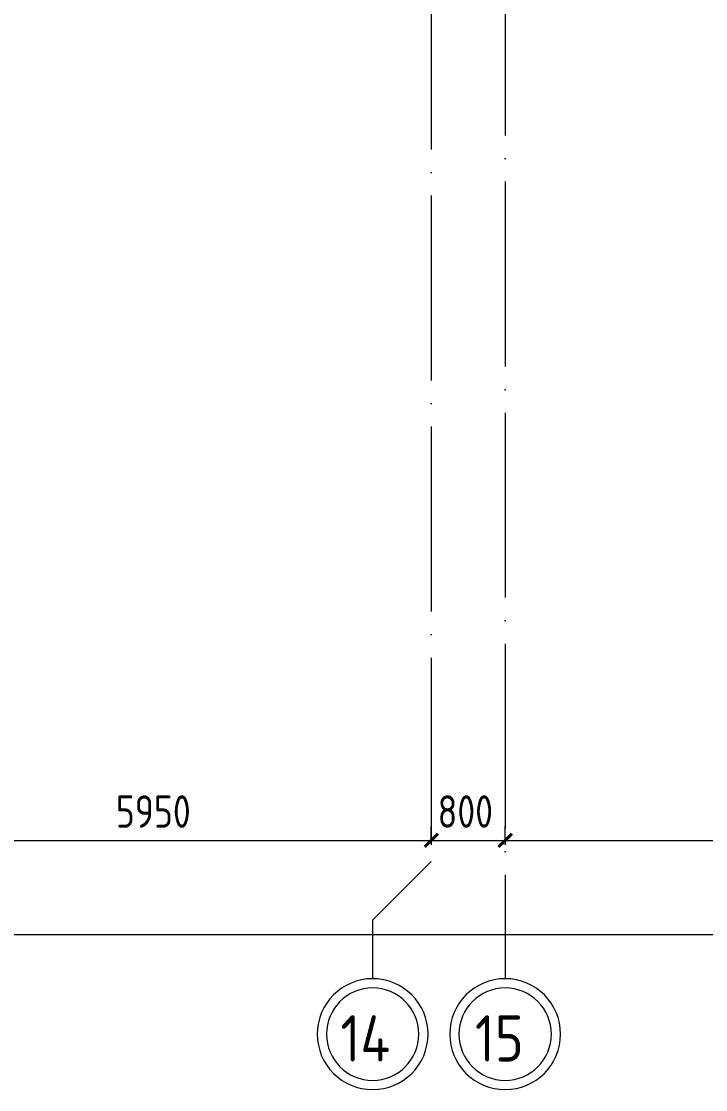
# Model space of a CAD drawing. Header units: millimetres. Extents: x -259809 to 472825, y -397243 to 31861.
# Drawn here: x -27095 to -19685, y -387658 to -376099 of the extents above; entities that cross this region are included whole.
import ezdxf

# ---------------------------------------------------------------- set-up
doc = ezdxf.new("R2010")
doc.units = ezdxf.units.MM
doc.linetypes.add('ADSK_Линия сетки', pattern=[25, 20, -2.5, 0, -2.5])
doc.layers.add('Оси', color=252, linetype='Continuous', lineweight=9)
doc.layers.add('Размеры', color=7, linetype='Continuous', lineweight=9)
doc.styles.add('GOST Common_2', font='', dxfattribs={"width": 0.9, "height": 250})
doc.styles.add('GOST Common_4', font='', dxfattribs={"height": 7})
doc.styles.get('GOST Common_2').set_extended_font_data('GOST type B')
doc.styles.get('GOST Common_4').set_extended_font_data('GOST 2.304 type A')

# ---------------------------------------------------------------- blocks, each defined once
blk = doc.blocks.new('1 этаж')
at = {"layer": 'Оси', "color": 251, "linetype": 'ADSK_Линия сетки', "ltscale": 100, "true_color": 0x636466}
for p, q in [((-22656, 32205), (-22656, -32501)), ((-21856, -2645), (-21856, -33771))]:
    blk.add_line(p, q, dxfattribs=at)
at = {"layer": 'Оси', "color": 251, "ltscale": 100, "true_color": 0x636466}
for p, q in [((-22656, -32501), (-23291, -33136)), ((-23291, -33136), (-23291, -33771))]:
    blk.add_line(p, q, dxfattribs=at)
at = {"layer": 'Оси', "color": 251, "lineweight": 20, "true_color": 0x636466}
for centre, radius, start, end in [((-23291, -34371), 600, 0, 180), ((-21856, -34371), 600, 0, 180), ((-23291, -34371), 500, 0, 180), ((-21856, -34371), 500, 0, 180), ((-23291, -34371), 600, 180, 0), ((-23291, -34371), 500, 180, 0), ((-21856, -34371), 600, 180, 0), ((-21856, -34371), 500, 180, 0)]:
    blk.add_arc(centre, radius, start, end, dxfattribs=at)
at = {"layer": 'Размеры', "color": 251, "lineweight": 20, "true_color": 0x636466}
for p, q in [((-22656, -32274), (-22656, -32124)), ((-22656, -32274), (-22656, -32124)), ((-21856, -32274), (-21856, -32124)), ((-21856, -32274), (-21856, -32124)), ((-28606, -32274), (-22656, -32274)), ((-22656, -32274), (-22656, -32324)), ((-22656, -32274), (-21856, -32274)), ((-22656, -32274), (-22656, -32324)), ((-21856, -32274), (-21856, -32324)), ((-21856, -32274), (-16656, -32274)), ((-21856, -32274), (-21856, -32324)), ((-65606, -33292), (2294, -33292))]:
    blk.add_line(p, q, dxfattribs=at)
at = {"layer": 'Размеры', "color": 251, "lineweight": 40, "true_color": 0x636466}
for p, q in [((-22656, -32274), (-22585, -32203)), ((-22656, -32274), (-22585, -32203)), ((-21856, -32274), (-21785, -32203)), ((-21856, -32274), (-21785, -32203)), ((-22656, -32274), (-22727, -32345)), ((-22656, -32274), (-22727, -32345)), ((-21856, -32274), (-21927, -32345)), ((-21856, -32274), (-21927, -32345))]:
    blk.add_line(p, q, dxfattribs=at)
at = {"layer": 'Оси', "color": 251, "true_color": 0x636466, "style": 'GOST Common_2', "width": 0.9}
for s, p in [('14', (-23639, -34667)), ('15', (-22183, -34667))]:
    blk.add_text(s, height=500, dxfattribs=at).set_placement(p)
at = {"layer": 'Размеры', "color": 251, "lineweight": 20, "true_color": 0x636466, "char_height": 350, "attachment_point": 1, "line_spacing_factor": 1.022761, "style": 'GOST Common_4'}
for s, insert, width in [('5950', (-26072, -31787), 1059.58), ('800', (-22587, -31787), 794.69)]:
    blk.add_mtext(s, dxfattribs=dict(at, insert=insert, width=width))

msp = doc.modelspace()

# ---------------------------------------------------------------- block references
msp.add_blockref('1 этаж', (0, -352687))

doc.saveas('drawing.dxf')
